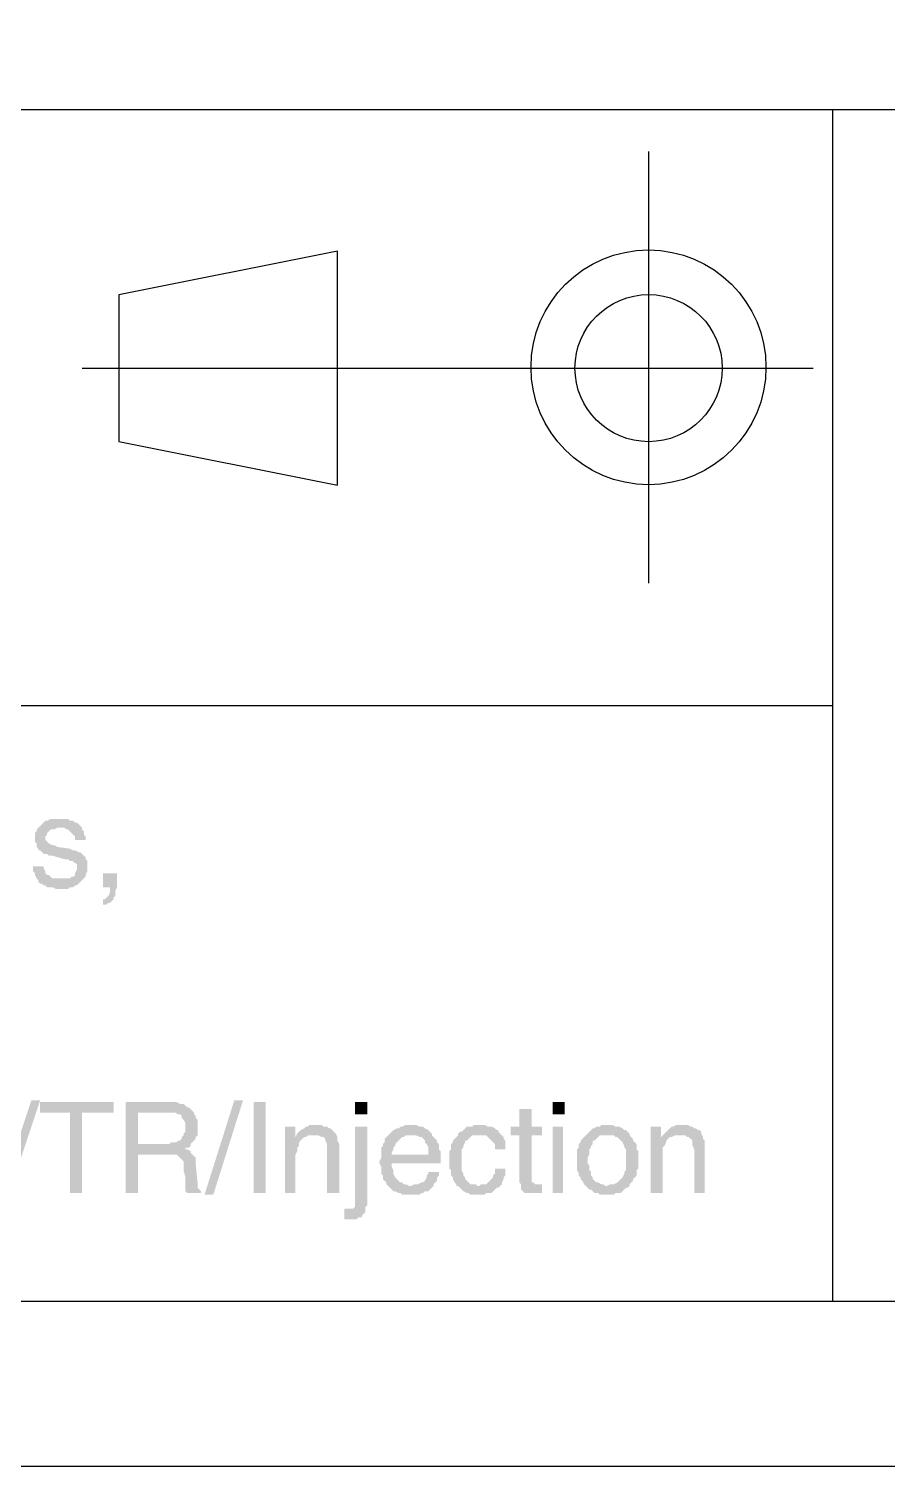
# Model space of a CAD drawing. Header units: millimetres. Extents: x 7018 to 13530, y 4187 to 5692.
# Drawn here: x 12989.83 to 13011.98, y 4951.87 to 4989 of the extents above; entities that cross this region are included whole.
import ezdxf

# ---------------------------------------------------------------- set-up
doc = ezdxf.new("R2010")
doc.units = ezdxf.units.MM

msp = doc.modelspace()

# ---------------------------------------------------------------- hatches: boundary and pattern name
at = {"transparency": 33554559}
for points in [[(12990.615, 4968.588), (12990.39, 4968.588), (12990.299, 4968.543), (12990.254, 4968.543), (12990.209, 4968.498), (12990.164, 4968.453), (12990.119, 4968.408), (12990.074, 4968.363), (12990.029, 4968.318), (12990.029, 4968.272), (12989.983, 4968.227), (12989.983, 4968.002), (12990.029, 4967.956), (12990.029, 4967.866), (12990.074, 4967.821), (12990.074, 4967.776), (12990.119, 4967.776), (12990.164, 4967.731), (12990.209, 4967.686), (12990.299, 4967.686), (12990.345, 4967.641), (12990.435, 4967.641), (12990.751, 4967.55), (12990.841, 4967.55), (12990.886, 4967.505), (12990.976, 4967.505), (12990.976, 4967.46), (12991.021, 4967.46), (12991.067, 4967.415), (12991.067, 4967.28), (12991.021, 4967.189), (12991.021, 4967.144), (12990.976, 4967.099), (12990.931, 4967.099), (12990.886, 4967.054), (12990.66, 4967.054), (12990.074, 4967.009), (12990.074, 4966.964), (12990.119, 4966.918), (12990.164, 4966.918), (12990.209, 4966.873), (12990.254, 4966.873), (12990.299, 4966.828), (12990.435, 4966.828), (12990.525, 4966.783), (12990.841, 4966.783), (12990.886, 4966.828), (12990.976, 4966.828), (12991.021, 4966.873), (12991.067, 4966.873), (12991.112, 4966.918), (12991.157, 4966.964), (12991.157, 4966.964), (12991.202, 4967.009), (12991.247, 4967.054), (12991.292, 4967.099), (12991.292, 4967.144), (12991.337, 4967.234), (12991.337, 4967.505), (12991.292, 4967.55), (12991.292, 4967.595), (12991.247, 4967.641), (12991.247, 4967.641), (12991.202, 4967.686), (12991.157, 4967.731), (12991.112, 4967.731), (12991.021, 4967.776), (12990.976, 4967.776), (12990.886, 4967.821), (12990.57, 4967.866), (12990.57, 4967.866), (12990.48, 4967.911), (12990.435, 4967.911), (12990.345, 4967.956), (12990.345, 4967.956), (12990.299, 4968.002), (12990.254, 4968.047), (12990.254, 4968.137), (12990.299, 4968.182), (12990.299, 4968.227), (12990.345, 4968.272), (12990.39, 4968.318), (12990.48, 4968.318), (12990.57, 4968.363), (12991.202, 4968.363), (12991.157, 4968.408), (12991.112, 4968.453), (12991.067, 4968.498), (12991.021, 4968.498), (12990.976, 4968.543), (12990.886, 4968.543), (12990.841, 4968.588), (12990.706, 4968.588)], [(12991.202, 4968.363), (12990.615, 4968.363), (12990.751, 4968.363), (12990.796, 4968.318), (12990.841, 4968.318), (12990.886, 4968.272), (12990.886, 4968.272), (12990.931, 4968.227), (12990.976, 4968.182), (12991.021, 4968.137), (12991.021, 4968.047), (12991.292, 4968.047), (12991.292, 4968.137), (12991.247, 4968.182), (12991.247, 4968.272), (12991.202, 4968.318)], [(12990.209, 4967.37), (12989.938, 4967.37), (12989.938, 4967.234), (12989.983, 4967.189), (12989.983, 4967.144), (12990.029, 4967.054), (12990.074, 4967.009), (12990.66, 4967.054), (12990.435, 4967.054), (12990.39, 4967.099), (12990.345, 4967.144), (12990.299, 4967.144), (12990.254, 4967.189), (12990.254, 4967.234), (12990.209, 4967.325)], [(12992.105, 4967.189), (12991.744, 4967.189), (12991.744, 4966.828), (12991.924, 4966.828), (12991.924, 4966.693), (12991.879, 4966.603), (12991.834, 4966.557), (12991.789, 4966.512), (12991.744, 4966.512), (12991.744, 4966.377), (12991.834, 4966.377), (12991.879, 4966.422), (12991.924, 4966.422), (12991.969, 4966.467), (12992.014, 4966.512), (12992.014, 4966.557), (12992.06, 4966.603), (12992.06, 4966.738), (12992.105, 4966.828), (12992.105, 4966.918)], [(12990.119, 4961.322), (12989.306, 4958.885), (12989.081, 4958.885), (12989.893, 4961.322)], [(12992.014, 4961.277), (12990.119, 4961.277), (12990.119, 4961.006), (12990.886, 4961.006), (12990.886, 4958.93), (12991.202, 4958.93), (12991.202, 4961.006), (12992.014, 4961.006), (12992.014, 4961.142)], [(12993.413, 4961.277), (12992.33, 4961.277), (12992.33, 4958.93), (12992.646, 4958.93), (12992.646, 4959.923), (12993.413, 4959.923), (12994, 4959.968), (12994, 4960.013), (12993.91, 4960.058), (12993.865, 4960.058), (12993.865, 4960.103), (12993.955, 4960.103), (12994, 4960.149), (12994, 4960.194), (12992.646, 4960.194), (12992.646, 4961.006), (12994.09, 4961.006), (12994.045, 4961.051), (12994, 4961.096), (12993.955, 4961.142), (12993.91, 4961.142), (12993.865, 4961.187), (12993.82, 4961.232), (12993.729, 4961.232), (12993.639, 4961.277), (12993.504, 4961.277)], [(12995.354, 4961.322), (12994.587, 4958.885), (12994.361, 4958.885), (12995.129, 4961.322)], [(12995.625, 4958.93), (12995.625, 4961.277), (12995.941, 4961.277), (12995.941, 4958.93)], [(12998.559, 4960.961), (12998.559, 4961.277), (12998.243, 4961.277), (12998.243, 4960.961)], [(13002.801, 4961.096), (13002.485, 4961.096), (13002.485, 4960.645), (13002.259, 4960.645), (13002.259, 4960.419), (13002.485, 4960.419), (13002.485, 4959.201), (13002.53, 4959.156), (13002.53, 4959.02), (13002.575, 4958.975), (13002.575, 4958.975), (13002.62, 4958.93), (13003.072, 4958.93), (13003.072, 4959.156), (13002.891, 4959.156), (13002.846, 4959.201), (13002.801, 4959.201), (13002.801, 4960.419), (13003.072, 4960.419), (13003.072, 4960.645), (13002.801, 4960.645)], [(13003.658, 4960.961), (13003.658, 4961.277), (13003.343, 4961.277), (13003.343, 4960.961)], [(12994.09, 4961.006), (12993.413, 4961.006), (12993.594, 4961.006), (12993.684, 4960.961), (12993.729, 4960.961), (12993.775, 4960.916), (12993.775, 4960.871), (12993.82, 4960.826), (12993.865, 4960.735), (12993.865, 4960.6), (12993.865, 4960.51), (12993.82, 4960.465), (12993.82, 4960.419), (12993.775, 4960.374), (12993.775, 4960.329), (12993.729, 4960.284), (12993.684, 4960.284), (12993.639, 4960.239), (12993.504, 4960.239), (12993.459, 4960.194), (12992.646, 4960.194), (12994, 4960.194), (12994.045, 4960.239), (12994.09, 4960.284), (12994.136, 4960.329), (12994.136, 4960.374), (12994.181, 4960.419), (12994.181, 4960.826), (12994.136, 4960.871), (12994.136, 4960.916), (12994.09, 4960.961)], [(12996.708, 4960.645), (12996.437, 4960.645), (12996.437, 4958.93), (12996.708, 4958.93), (12996.708, 4959.833), (12996.708, 4959.923), (12996.753, 4960.013), (12996.753, 4960.103), (12996.798, 4960.149), (12996.798, 4960.239), (12996.844, 4960.284), (12996.844, 4960.284), (12996.889, 4960.329), (12996.934, 4960.374), (12996.708, 4960.374)], [(12997.25, 4960.69), (12997.069, 4960.69), (12997.024, 4960.645), (12996.979, 4960.645), (12996.934, 4960.6), (12996.844, 4960.555), (12996.798, 4960.51), (12996.753, 4960.465), (12996.708, 4960.374), (12996.979, 4960.374), (12997.024, 4960.419), (12997.159, 4960.419), (12997.746, 4960.465), (12997.701, 4960.51), (12997.656, 4960.555), (12997.656, 4960.555), (12997.611, 4960.6), (12997.566, 4960.6), (12997.521, 4960.645), (12997.43, 4960.645), (12997.385, 4960.69), (12997.295, 4960.69)], [(12998.559, 4960.645), (12998.243, 4960.645), (12998.243, 4958.569), (12998.198, 4958.524), (12997.972, 4958.524), (12997.972, 4958.253), (12998.288, 4958.253), (12998.333, 4958.298), (12998.423, 4958.298), (12998.423, 4958.343), (12998.468, 4958.388), (12998.513, 4958.434), (12998.513, 4958.569), (12998.559, 4958.614), (12998.559, 4958.704)], [(12999.687, 4960.69), (12999.551, 4960.69), (12999.461, 4960.645), (12999.416, 4960.645), (12999.371, 4960.6), (12999.326, 4960.6), (12999.236, 4960.555), (12999.19, 4960.51), (12999.145, 4960.465), (12999.1, 4960.419), (12999.822, 4960.419), (12999.913, 4960.374), (12999.958, 4960.374), (13000.003, 4960.329), (13000.048, 4960.284), (13000.048, 4960.239), (13000.093, 4960.194), (13000.138, 4960.103), (13000.138, 4959.923), (12999.19, 4959.923), (12998.92, 4959.878), (12998.92, 4959.833), (12998.874, 4959.742), (12998.874, 4959.697), (12998.92, 4959.607), (12998.92, 4959.427), (12998.965, 4959.381), (12998.965, 4959.291), (12999.01, 4959.246), (12999.055, 4959.201), (12999.055, 4959.156), (12999.1, 4959.111), (12999.1, 4959.111), (12999.145, 4959.065), (12999.19, 4959.02), (12999.236, 4958.975), (12999.281, 4958.975), (12999.371, 4958.93), (12999.416, 4958.93), (12999.461, 4958.885), (12999.913, 4958.885), (12999.958, 4958.93), (13000.003, 4958.93), (13000.048, 4958.975), (13000.138, 4958.975), (13000.183, 4959.02), (13000.228, 4959.065), (13000.274, 4959.111), (12999.642, 4959.111), (12999.551, 4959.156), (12999.506, 4959.156), (12999.461, 4959.201), (12999.416, 4959.201), (12999.371, 4959.246), (12999.326, 4959.291), (12999.326, 4959.291), (12999.281, 4959.336), (12999.236, 4959.427), (12999.236, 4959.517), (12999.19, 4959.607), (12999.19, 4959.697), (13000.454, 4959.697), (13000.454, 4960.013), (13000.409, 4960.058), (13000.409, 4960.194), (13000.364, 4960.239), (13000.364, 4960.284), (13000.319, 4960.329), (13000.274, 4960.374), (13000.228, 4960.419), (13000.228, 4960.465), (13000.183, 4960.51), (13000.138, 4960.555), (13000.048, 4960.6), (13000.003, 4960.645), (12999.913, 4960.645), (12999.822, 4960.69), (12999.777, 4960.69)], [(13001.447, 4960.69), (13001.312, 4960.69), (13001.266, 4960.645), (13001.131, 4960.645), (13001.086, 4960.6), (13001.041, 4960.555), (13000.996, 4960.51), (13000.951, 4960.51), (13000.905, 4960.465), (13000.905, 4960.419), (13001.628, 4960.419), (13001.673, 4960.374), (13001.718, 4960.329), (13001.763, 4960.284), (13001.808, 4960.239), (13001.853, 4960.194), (13001.853, 4960.058), (13002.124, 4960.058), (13002.124, 4960.284), (13002.079, 4960.329), (13002.079, 4960.374), (13002.034, 4960.419), (13001.989, 4960.465), (13001.943, 4960.51), (13001.943, 4960.555), (13001.898, 4960.555), (13001.853, 4960.6), (13001.763, 4960.645), (13001.673, 4960.645), (13001.582, 4960.69), (13001.537, 4960.69)], [(13003.613, 4958.93), (13003.613, 4960.645), (13003.343, 4960.645), (13003.343, 4958.93)], [(13004.742, 4960.69), (13004.606, 4960.69), (13004.561, 4960.645), (13004.471, 4960.645), (13004.426, 4960.6), (13004.381, 4960.6), (13004.335, 4960.555), (13004.29, 4960.51), (13004.245, 4960.465), (13004.2, 4960.419), (13004.2, 4960.419), (13004.155, 4960.374), (13004.11, 4960.329), (13004.065, 4960.284), (13004.065, 4960.239), (13004.02, 4960.194), (13004.02, 4960.103), (13003.974, 4960.058), (13003.974, 4959.788), (13003.974, 4959.517), (13004.02, 4959.427), (13004.02, 4959.381), (13004.065, 4959.336), (13004.065, 4959.291), (13004.11, 4959.246), (13004.155, 4959.156), (13004.2, 4959.111), (13004.742, 4959.111), (13004.697, 4959.111), (13004.651, 4959.156), (13004.606, 4959.156), (13004.516, 4959.201), (13004.471, 4959.201), (13004.426, 4959.246), (13004.381, 4959.291), (13004.381, 4959.336), (13004.335, 4959.381), (13004.335, 4959.472), (13004.29, 4959.517), (13004.29, 4959.652), (13004.245, 4959.697), (13004.245, 4959.833), (13004.29, 4959.923), (13004.29, 4960.058), (13004.335, 4960.103), (13004.335, 4960.149), (13004.381, 4960.194), (13004.381, 4960.284), (13004.426, 4960.284), (13004.471, 4960.329), (13004.516, 4960.374), (13004.561, 4960.419), (13004.742, 4960.419), (13005.328, 4960.465), (13005.283, 4960.51), (13005.238, 4960.555), (13005.193, 4960.555), (13005.148, 4960.6), (13005.058, 4960.645), (13004.967, 4960.645), (13004.877, 4960.69), (13004.832, 4960.69)], [(13006.141, 4960.645), (13005.87, 4960.645), (13005.87, 4958.93), (13006.186, 4958.93), (13006.186, 4959.833), (13006.186, 4960.103), (13006.231, 4960.149), (13006.276, 4960.239), (13006.276, 4960.284), (13006.276, 4960.284), (13006.321, 4960.329), (13006.366, 4960.374), (13006.141, 4960.374)], [(13006.682, 4960.69), (13006.547, 4960.69), (13006.457, 4960.645), (13006.412, 4960.645), (13006.366, 4960.6), (13006.321, 4960.555), (13006.276, 4960.51), (13006.231, 4960.465), (13006.141, 4960.374), (13006.412, 4960.374), (13006.502, 4960.419), (13006.637, 4960.419), (13007.179, 4960.465), (13007.179, 4960.51), (13007.134, 4960.555), (13007.089, 4960.555), (13007.043, 4960.6), (13006.998, 4960.6), (13006.953, 4960.645), (13006.908, 4960.645), (13006.818, 4960.69), (13006.773, 4960.69)], [(12997.746, 4960.465), (12997.159, 4960.419), (12997.295, 4960.419), (12997.385, 4960.374), (12997.43, 4960.374), (12997.475, 4960.329), (12997.475, 4960.284), (12997.521, 4960.194), (12997.521, 4958.93), (12997.836, 4958.93), (12997.836, 4960.194), (12997.791, 4960.284), (12997.791, 4960.374)], [(12999.1, 4960.419), (12999.1, 4960.419), (12999.055, 4960.374), (12999.01, 4960.329), (12999.01, 4960.239), (12998.965, 4960.194), (12998.965, 4960.149), (12998.92, 4960.103), (12998.92, 4959.878), (12999.19, 4959.923), (12999.19, 4959.968), (12999.236, 4960.058), (12999.236, 4960.103), (12999.281, 4960.149), (12999.281, 4960.194), (12999.326, 4960.239), (12999.371, 4960.284), (12999.416, 4960.329), (12999.461, 4960.374), (12999.506, 4960.374), (12999.551, 4960.419), (12999.687, 4960.419)], [(13000.905, 4960.419), (13000.86, 4960.374), (13000.815, 4960.329), (13000.77, 4960.284), (13000.77, 4960.239), (13000.725, 4960.194), (13000.725, 4960.058), (13000.68, 4960.013), (13000.68, 4959.562), (13000.725, 4959.517), (13000.725, 4959.381), (13000.77, 4959.336), (13000.77, 4959.291), (13000.815, 4959.201), (13000.86, 4959.156), (13000.86, 4959.111), (13001.447, 4959.111), (13001.402, 4959.111), (13001.357, 4959.156), (13001.221, 4959.156), (13001.176, 4959.201), (13001.131, 4959.246), (13001.086, 4959.291), (13001.086, 4959.336), (13001.041, 4959.381), (13001.041, 4959.427), (13000.996, 4959.517), (13000.996, 4960.058), (13001.041, 4960.103), (13001.041, 4960.149), (13001.086, 4960.239), (13001.086, 4960.284), (13001.131, 4960.284), (13001.176, 4960.329), (13001.221, 4960.374), (13001.266, 4960.419), (13001.447, 4960.419)], [(13005.328, 4960.465), (13004.742, 4960.419), (13004.922, 4960.419), (13004.967, 4960.374), (13005.012, 4960.374), (13005.058, 4960.329), (13005.103, 4960.284), (13005.148, 4960.239), (13005.193, 4960.149), (13005.193, 4960.103), (13005.238, 4960.058), (13005.238, 4959.517), (13005.193, 4959.472), (13005.193, 4959.427), (13005.148, 4959.336), (13005.103, 4959.291), (13005.103, 4959.291), (13005.058, 4959.246), (13005.012, 4959.201), (13004.922, 4959.156), (13004.832, 4959.156), (13004.742, 4959.111), (13004.2, 4959.111), (13004.245, 4959.065), (13004.29, 4959.02), (13004.335, 4959.02), (13004.381, 4958.975), (13004.426, 4958.93), (13004.516, 4958.93), (13004.561, 4958.885), (13004.922, 4958.885), (13004.967, 4958.93), (13005.103, 4958.93), (13005.148, 4958.975), (13005.193, 4959.02), (13005.238, 4959.065), (13005.283, 4959.065), (13005.328, 4959.111), (13005.328, 4959.156), (13005.374, 4959.201), (13005.419, 4959.246), (13005.419, 4959.291), (13005.464, 4959.336), (13005.509, 4959.381), (13005.509, 4959.517), (13005.554, 4959.562), (13005.554, 4959.788), (13005.554, 4960.013), (13005.509, 4960.058), (13005.509, 4960.194), (13005.464, 4960.239), (13005.419, 4960.284), (13005.419, 4960.329), (13005.374, 4960.374), (13005.328, 4960.419)], [(13007.179, 4960.465), (13006.637, 4960.419), (13006.773, 4960.419), (13006.818, 4960.374), (13006.863, 4960.374), (13006.908, 4960.329), (13006.908, 4960.329), (13006.953, 4960.284), (13006.953, 4960.149), (13006.998, 4960.058), (13006.998, 4958.93), (13007.269, 4958.93), (13007.269, 4960.284), (13007.224, 4960.329), (13007.224, 4960.374)], [(12994, 4959.968), (12993.413, 4959.923), (12993.639, 4959.923), (12993.684, 4959.878), (12993.729, 4959.833), (12993.729, 4959.833), (12993.775, 4959.788), (12993.82, 4959.742), (12993.82, 4959.517), (12993.865, 4959.336), (12993.865, 4959.065), (12993.865, 4958.975), (12993.91, 4958.93), (12994.271, 4958.93), (12994.271, 4958.975), (12994.226, 4959.02), (12994.181, 4959.065), (12994.181, 4959.201), (12994.136, 4959.652), (12994.136, 4959.833), (12994.09, 4959.878), (12994.045, 4959.923)], [(13002.124, 4959.562), (13001.853, 4959.562), (13001.853, 4959.427), (13001.808, 4959.381), (13001.808, 4959.336), (13001.763, 4959.291), (13001.718, 4959.246), (13001.673, 4959.201), (13001.628, 4959.156), (13001.492, 4959.156), (13001.447, 4959.111), (13000.86, 4959.111), (13000.905, 4959.111), (13000.951, 4959.065), (13000.996, 4959.02), (13001.041, 4958.975), (13001.131, 4958.93), (13001.176, 4958.93), (13001.221, 4958.885), (13001.582, 4958.885), (13001.628, 4958.93), (13001.763, 4958.93), (13001.808, 4958.975), (13001.853, 4959.02), (13001.898, 4959.065), (13001.943, 4959.065), (13001.989, 4959.111), (13002.034, 4959.156), (13002.034, 4959.201), (13002.079, 4959.291), (13002.079, 4959.336), (13002.124, 4959.381), (13002.124, 4959.472)], [(13000.409, 4959.472), (13000.138, 4959.472), (13000.138, 4959.427), (13000.093, 4959.381), (13000.093, 4959.336), (13000.048, 4959.246), (13000.003, 4959.201), (12999.958, 4959.201), (12999.867, 4959.156), (12999.777, 4959.156), (12999.687, 4959.111), (13000.274, 4959.111), (13000.274, 4959.156), (13000.319, 4959.201), (13000.364, 4959.246), (13000.364, 4959.336), (13000.409, 4959.381)]]:
    msp.add_hatch(color=256, dxfattribs=at).paths.add_polyline_path(points)

# ---------------------------------------------------------------- linework, layer by layer
msp.add_line((12648.676, 4956.132), (13057.931, 4956.132))
for points in [[(13061.969, 4951.873), (13061.969, 5248.873), (12641.969, 5248.873), (12641.969, 4951.873)], [(12992.15, 4982.128), (12992.15, 4978.337), (12997.791, 4977.209), (12997.791, 4983.256)]]:
    msp.add_lwpolyline(points, close=True)
for points in [[(12661.493, 4986.912), (13057.931, 4986.912)], [(13010.564, 4986.912), (13010.564, 4956.132)], [(13005.825, 4974.681), (13005.825, 4985.829)], [(12991.202, 4980.232), (13010.067, 4980.232)], [(12661.493, 4971.522), (13010.564, 4971.522)]]:
    msp.add_lwpolyline(points)
for centre, radius in [((13005.818, 4980.254), 3.031), ((13005.82, 4980.233), 1.9)]:
    msp.add_circle(centre, radius)

doc.saveas('drawing.dxf')
